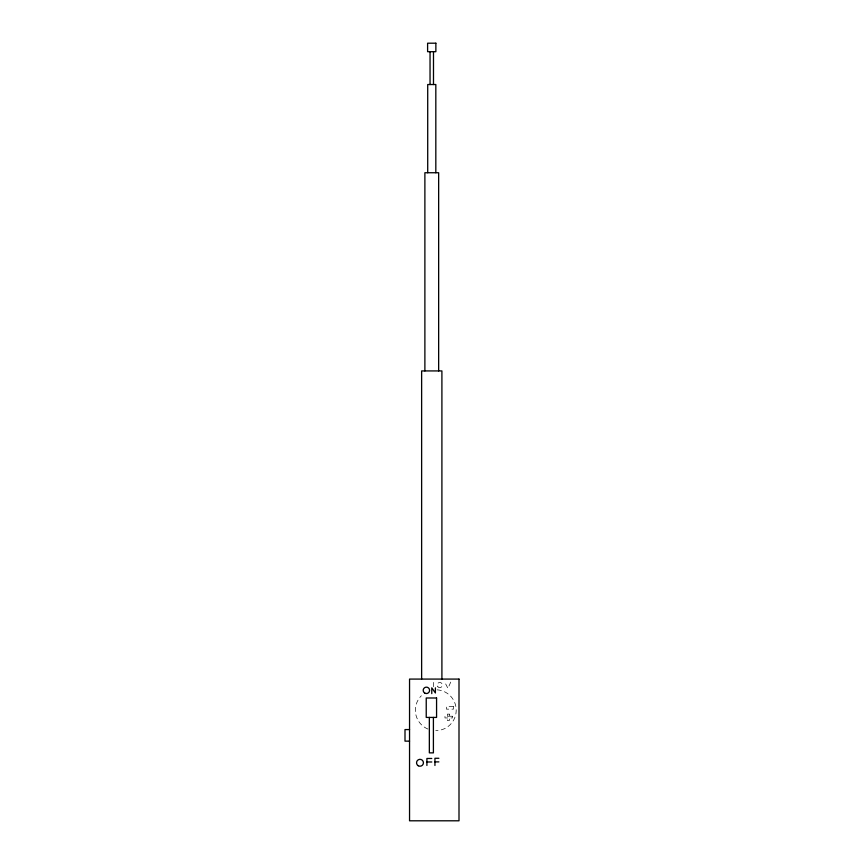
<?xml version="1.0" encoding="UTF-8"?>
<svg xmlns="http://www.w3.org/2000/svg" width="864" height="864" viewBox="0 0 864 864"><rect width="100%" height="100%" fill="white"/><g stroke="black" fill="none" stroke-linecap="round" stroke-linejoin="round"><path stroke-width="0.65" stroke-dasharray="4.32 3.24" d="M450.727 682.085L447.952 688.381L444.809 682.258M433.544 682.398L433.544 687.193M437.119 689.839A20.423 20.423 0 0 1 456.192 710.878A20.423 20.423 0 0 1 435.78 730.631M427.972 729.076A20.423 20.423 0 0 1 421.34 695.768M453.427 706.558L446.418 706.558L446.418 709.139L453.427 709.139L453.427 706.558M449.356 714.128L447.379 714.128L447.379 720.522L449.356 720.522L449.356 714.128M452.347 716.224L444.971 716.224L444.971 717.952L452.347 717.952L452.347 716.224M437.951 686.88A2.581 2.581 0 0 0 442.271 685.724A2.581 2.581 0 0 0 439.106 682.56A2.581 2.581 0 0 0 437.951 686.88"/><path stroke-width="1.3" d="M409.547 729.572L405 729.572L405 741.139L409.547 741.139M438.869 758.279L434.938 758.279L434.938 765.482M431.773 758.473L426.913 758.473L426.913 765.482M426.913 761.983L431.773 761.983M434.938 761.886L438.869 761.886M441.904 679.082L441.904 370.926L421.632 370.926L421.632 679.082M438.653 370.926L438.653 172.735L424.883 172.735L424.883 370.926M435.823 172.735L435.823 84.532L427.712 84.532L427.712 172.735M435.391 687.852L435.391 692.971L431.773 687.852L431.773 693.63M433.49 51.689L433.49 84.532M433.404 717.422L433.404 752.857L429.343 752.857L429.343 717.422M430.045 51.689L430.045 84.532M435.866 43.2L427.604 43.2L427.604 51.689L435.866 51.689L435.866 43.2M459 679.082L409.547 679.082L409.547 820.8L459 820.8L459 679.082M436.568 697.993L426.233 697.993L426.233 717.422L436.568 717.422L436.568 697.993M424.796 693.112A3.197 3.197 0 0 0 429.602 690.336A3.197 3.197 0 0 0 424.796 687.571A3.197 3.197 0 0 0 424.796 693.112M418.262 765.763A3.445 3.445 0 0 0 423.436 762.782A3.445 3.445 0 0 0 418.262 759.791A3.445 3.445 0 0 0 418.262 765.763"/></g></svg>
